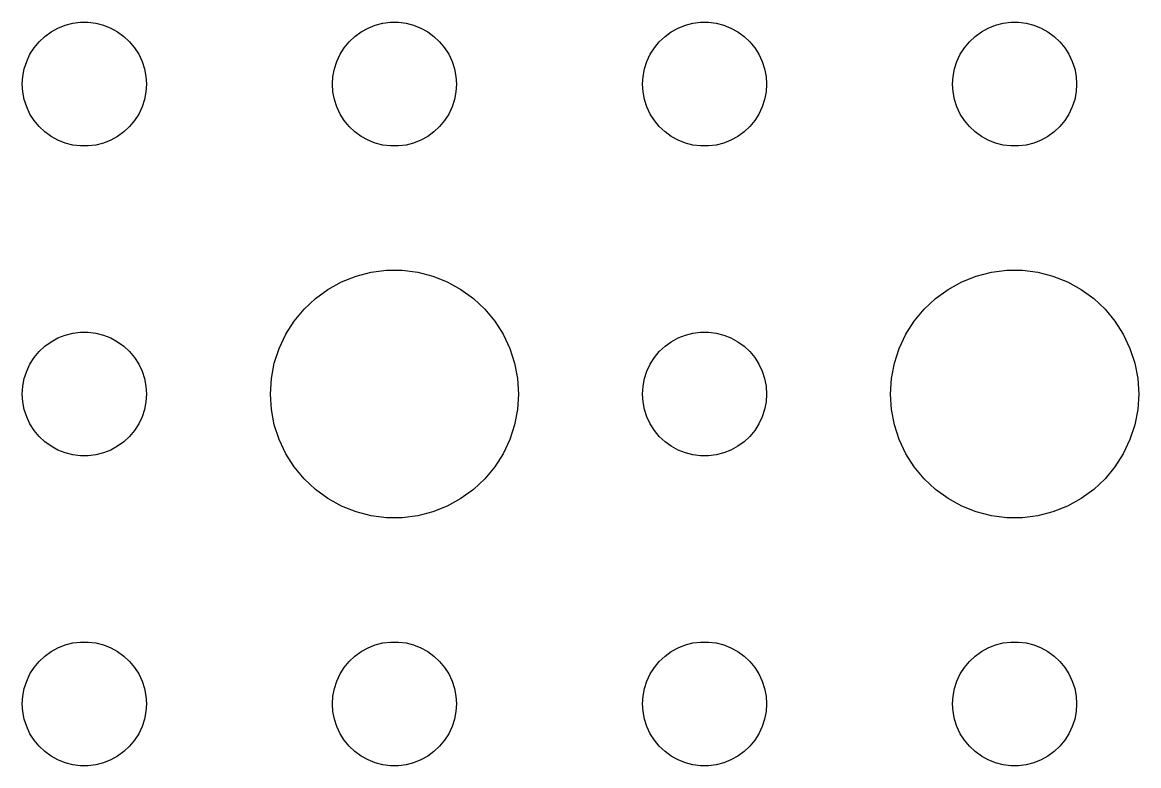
# Model space of a CAD drawing. Header units: metres. Extents: x -134 to 134, y 518 to 1078.
# Drawn here: x -31.5 to -4.5, y 774 to 792 of the extents above; entities that cross this region are included whole.
import ezdxf

# ---------------------------------------------------------------- set-up
doc = ezdxf.new("R2010")
doc.units = ezdxf.units.M

msp = doc.modelspace()

# ---------------------------------------------------------------- linework, layer by layer
for p, q in [((-30.6387, 791.857), (-30.4635, 791.927)), ((-30.4635, 791.927), (-30.2811, 791.973)), ((-30.2811, 791.973), (-30.0942, 791.997)), ((-30.0942, 791.997), (-29.9058, 791.997)), ((-29.9058, 791.997), (-29.7189, 791.973)), ((-29.7189, 791.973), (-29.5365, 791.927)), ((-29.5365, 791.927), (-29.3613, 791.857)), ((-23.1387, 791.857), (-22.9635, 791.927)), ((-22.9635, 791.927), (-22.7811, 791.973)), ((-22.7811, 791.973), (-22.5942, 791.997)), ((-22.5942, 791.997), (-22.4058, 791.997)), ((-22.4058, 791.997), (-22.2189, 791.973)), ((-22.2189, 791.973), (-22.0365, 791.927)), ((-22.0365, 791.927), (-21.8613, 791.857)), ((-15.6387, 791.857), (-15.4635, 791.927)), ((-15.4635, 791.927), (-15.2811, 791.973)), ((-15.2811, 791.973), (-15.0942, 791.997)), ((-15.0942, 791.997), (-14.9058, 791.997)), ((-14.9058, 791.997), (-14.7189, 791.973)), ((-14.7189, 791.973), (-14.5365, 791.927)), ((-14.5365, 791.927), (-14.3613, 791.857)), ((-8.13866, 791.857), (-7.96352, 791.927)), ((-7.96352, 791.927), (-7.78107, 791.973)), ((-7.78107, 791.973), (-7.59418, 791.997)), ((-7.59418, 791.997), (-7.40581, 791.997)), ((-7.40581, 791.997), (-7.21892, 791.973)), ((-7.21892, 791.973), (-7.03647, 791.927)), ((-7.03647, 791.927), (-6.86133, 791.857)), ((-31.0934, 791.527), (-30.9561, 791.656)), ((-30.9561, 791.656), (-30.8037, 791.766)), ((-30.8037, 791.766), (-30.6387, 791.857)), ((-29.3613, 791.857), (-29.1963, 791.766)), ((-29.1963, 791.766), (-29.0439, 791.656)), ((-29.0439, 791.656), (-28.9065, 791.527)), ((-23.5934, 791.527), (-23.4561, 791.656)), ((-23.4561, 791.656), (-23.3037, 791.766)), ((-23.3037, 791.766), (-23.1387, 791.857)), ((-21.8613, 791.857), (-21.6963, 791.766)), ((-21.6963, 791.766), (-21.5439, 791.656)), ((-21.5439, 791.656), (-21.4065, 791.527)), ((-16.0934, 791.527), (-15.9561, 791.656)), ((-15.9561, 791.656), (-15.8037, 791.766)), ((-15.8037, 791.766), (-15.6387, 791.857)), ((-14.3613, 791.857), (-14.1963, 791.766)), ((-14.1963, 791.766), (-14.0439, 791.656)), ((-14.0439, 791.656), (-13.9065, 791.527)), ((-8.59344, 791.527), (-8.45613, 791.656)), ((-8.45613, 791.656), (-8.30373, 791.766)), ((-8.30373, 791.766), (-8.13866, 791.857)), ((-6.86133, 791.857), (-6.69626, 791.766)), ((-6.69626, 791.766), (-6.54385, 791.656)), ((-6.54385, 791.656), (-6.40654, 791.527)), ((-31.3145, 791.223), (-31.2135, 791.382)), ((-31.2135, 791.382), (-31.0934, 791.527)), ((-28.9065, 791.527), (-28.7865, 791.382)), ((-28.7865, 791.382), (-28.6855, 791.223)), ((-23.8145, 791.223), (-23.7135, 791.382)), ((-23.7135, 791.382), (-23.5934, 791.527)), ((-21.4065, 791.527), (-21.2865, 791.382)), ((-21.2865, 791.382), (-21.1855, 791.223)), ((-16.3145, 791.223), (-16.2135, 791.382)), ((-16.2135, 791.382), (-16.0934, 791.527)), ((-13.9065, 791.527), (-13.7865, 791.382)), ((-13.7865, 791.382), (-13.6855, 791.223)), ((-8.81445, 791.223), (-8.71352, 791.382)), ((-8.71352, 791.382), (-8.59344, 791.527)), ((-6.40654, 791.527), (-6.28647, 791.382)), ((-6.28647, 791.382), (-6.18553, 791.223)), ((-31.3947, 791.052), (-31.3145, 791.223)), ((-28.6855, 791.223), (-28.6053, 791.052)), ((-23.8947, 791.052), (-23.8145, 791.223)), ((-21.1855, 791.223), (-21.1053, 791.052)), ((-16.3947, 791.052), (-16.3145, 791.223)), ((-13.6855, 791.223), (-13.6053, 791.052)), ((-8.89465, 791.052), (-8.81445, 791.223)), ((-6.18553, 791.223), (-6.10533, 791.052)), ((-31.4882, 790.688), (-31.4529, 790.873)), ((-31.4529, 790.873), (-31.3947, 791.052)), ((-28.6053, 791.052), (-28.5471, 790.873)), ((-28.5471, 790.873), (-28.5118, 790.688)), ((-23.9882, 790.688), (-23.9529, 790.873)), ((-23.9529, 790.873), (-23.8947, 791.052)), ((-21.1053, 791.052), (-21.0471, 790.873)), ((-21.0471, 790.873), (-21.0118, 790.688)), ((-16.4882, 790.688), (-16.4529, 790.873)), ((-16.4529, 790.873), (-16.3947, 791.052)), ((-13.6053, 791.052), (-13.5471, 790.873)), ((-13.5471, 790.873), (-13.5118, 790.688)), ((-8.98816, 790.688), (-8.95287, 790.873)), ((-8.95287, 790.873), (-8.89465, 791.052)), ((-6.10533, 791.052), (-6.04712, 790.873)), ((-6.04712, 790.873), (-6.01183, 790.688)), ((-31.5, 790.5), (-31.4882, 790.688)), ((-28.5118, 790.688), (-28.5, 790.5)), ((-24, 790.5), (-23.9882, 790.688)), ((-21.0118, 790.688), (-21, 790.5)), ((-16.5, 790.5), (-16.4882, 790.688)), ((-13.5118, 790.688), (-13.5, 790.5)), ((-9, 790.5), (-8.98816, 790.688)), ((-6.01183, 790.688), (-6, 790.5)), ((-31.4882, 790.312), (-31.5, 790.5)), ((-31.4529, 790.127), (-31.4882, 790.312)), ((-28.5118, 790.312), (-28.5471, 790.127)), ((-28.5, 790.5), (-28.5118, 790.312)), ((-23.9882, 790.312), (-24, 790.5)), ((-23.9529, 790.127), (-23.9882, 790.312)), ((-21.0118, 790.312), (-21.0471, 790.127)), ((-21, 790.5), (-21.0118, 790.312)), ((-16.4882, 790.312), (-16.5, 790.5)), ((-16.4529, 790.127), (-16.4882, 790.312)), ((-13.5118, 790.312), (-13.5471, 790.127)), ((-13.5, 790.5), (-13.5118, 790.312)), ((-8.98816, 790.312), (-9, 790.5)), ((-8.95287, 790.127), (-8.98816, 790.312)), ((-6.01183, 790.312), (-6.04712, 790.127)), ((-6, 790.5), (-6.01183, 790.312)), ((-31.3947, 789.948), (-31.4529, 790.127)), ((-28.5471, 790.127), (-28.6053, 789.948)), ((-23.8947, 789.948), (-23.9529, 790.127)), ((-21.0471, 790.127), (-21.1053, 789.948)), ((-16.3947, 789.948), (-16.4529, 790.127)), ((-13.5471, 790.127), (-13.6053, 789.948)), ((-8.89465, 789.948), (-8.95287, 790.127)), ((-6.04712, 790.127), (-6.10533, 789.948)), ((-31.3145, 789.777), (-31.3947, 789.948)), ((-31.2135, 789.618), (-31.3145, 789.777)), ((-28.6855, 789.777), (-28.7865, 789.618)), ((-28.6053, 789.948), (-28.6855, 789.777)), ((-23.8145, 789.777), (-23.8947, 789.948)), ((-23.7135, 789.618), (-23.8145, 789.777)), ((-21.1855, 789.777), (-21.2865, 789.618)), ((-21.1053, 789.948), (-21.1855, 789.777)), ((-16.3145, 789.777), (-16.3947, 789.948)), ((-16.2135, 789.618), (-16.3145, 789.777)), ((-13.6855, 789.777), (-13.7865, 789.618)), ((-13.6053, 789.948), (-13.6855, 789.777)), ((-8.81445, 789.777), (-8.89465, 789.948)), ((-8.71352, 789.618), (-8.81445, 789.777)), ((-6.18553, 789.777), (-6.28647, 789.618)), ((-6.10533, 789.948), (-6.18553, 789.777)), ((-31.0934, 789.473), (-31.2135, 789.618)), ((-28.7865, 789.618), (-28.9065, 789.473)), ((-23.5934, 789.473), (-23.7135, 789.618)), ((-21.2865, 789.618), (-21.4065, 789.473)), ((-16.0934, 789.473), (-16.2135, 789.618)), ((-13.7865, 789.618), (-13.9065, 789.473)), ((-8.59344, 789.473), (-8.71352, 789.618)), ((-6.28647, 789.618), (-6.40654, 789.473)), ((-30.9561, 789.344), (-31.0934, 789.473)), ((-30.8037, 789.234), (-30.9561, 789.344)), ((-30.6387, 789.143), (-30.8037, 789.234)), ((-29.1963, 789.234), (-29.3613, 789.143)), ((-29.0439, 789.344), (-29.1963, 789.234)), ((-28.9065, 789.473), (-29.0439, 789.344)), ((-23.4561, 789.344), (-23.5934, 789.473)), ((-23.3037, 789.234), (-23.4561, 789.344)), ((-23.1387, 789.143), (-23.3037, 789.234)), ((-21.6963, 789.234), (-21.8613, 789.143)), ((-21.5439, 789.344), (-21.6963, 789.234)), ((-21.4065, 789.473), (-21.5439, 789.344)), ((-15.9561, 789.344), (-16.0934, 789.473)), ((-15.8037, 789.234), (-15.9561, 789.344)), ((-15.6387, 789.143), (-15.8037, 789.234)), ((-14.1963, 789.234), (-14.3613, 789.143)), ((-14.0439, 789.344), (-14.1963, 789.234)), ((-13.9065, 789.473), (-14.0439, 789.344)), ((-8.45613, 789.344), (-8.59344, 789.473)), ((-8.30373, 789.234), (-8.45613, 789.344)), ((-8.13866, 789.143), (-8.30373, 789.234)), ((-6.69626, 789.234), (-6.86133, 789.143)), ((-6.54385, 789.344), (-6.69626, 789.234)), ((-6.40654, 789.473), (-6.54385, 789.344)), ((-30.4635, 789.073), (-30.6387, 789.143)), ((-30.2811, 789.027), (-30.4635, 789.073)), ((-30.0942, 789.003), (-30.2811, 789.027)), ((-29.9058, 789.003), (-30.0942, 789.003)), ((-29.7189, 789.027), (-29.9058, 789.003)), ((-29.5365, 789.073), (-29.7189, 789.027)), ((-29.3613, 789.143), (-29.5365, 789.073)), ((-22.9635, 789.073), (-23.1387, 789.143)), ((-22.7811, 789.027), (-22.9635, 789.073)), ((-22.5942, 789.003), (-22.7811, 789.027)), ((-22.4058, 789.003), (-22.5942, 789.003)), ((-22.2189, 789.027), (-22.4058, 789.003)), ((-22.0365, 789.073), (-22.2189, 789.027)), ((-21.8613, 789.143), (-22.0365, 789.073)), ((-15.4635, 789.073), (-15.6387, 789.143)), ((-15.2811, 789.027), (-15.4635, 789.073)), ((-15.0942, 789.003), (-15.2811, 789.027)), ((-14.9058, 789.003), (-15.0942, 789.003)), ((-14.7189, 789.027), (-14.9058, 789.003)), ((-14.5365, 789.073), (-14.7189, 789.027)), ((-14.3613, 789.143), (-14.5365, 789.073)), ((-7.96352, 789.073), (-8.13866, 789.143)), ((-7.78107, 789.027), (-7.96352, 789.073)), ((-7.59418, 789.003), (-7.78107, 789.027)), ((-7.40581, 789.003), (-7.59418, 789.003)), ((-7.21892, 789.027), (-7.40581, 789.003)), ((-7.03647, 789.073), (-7.21892, 789.027)), ((-6.86133, 789.143), (-7.03647, 789.073)), ((-23.0621, 785.947), (-22.6884, 785.994)), ((-22.6884, 785.994), (-22.3116, 785.994)), ((-22.3116, 785.994), (-21.9379, 785.947)), ((-8.06213, 785.947), (-7.68837, 785.994)), ((-7.68837, 785.994), (-7.31161, 785.994)), ((-7.31161, 785.994), (-6.93785, 785.947)), ((-24.1075, 785.533), (-23.7773, 785.714)), ((-23.7773, 785.714), (-23.427, 785.853)), ((-23.427, 785.853), (-23.0621, 785.947)), ((-21.9379, 785.947), (-21.5729, 785.853)), ((-21.5729, 785.853), (-21.2227, 785.714)), ((-21.2227, 785.714), (-20.8925, 785.533)), ((-9.10747, 785.533), (-8.77733, 785.714)), ((-8.77733, 785.714), (-8.42705, 785.853)), ((-8.42705, 785.853), (-8.06213, 785.947)), ((-6.93785, 785.947), (-6.57294, 785.853)), ((-6.57294, 785.853), (-6.22266, 785.714)), ((-6.22266, 785.714), (-5.89252, 785.533)), ((-24.4123, 785.312), (-24.1075, 785.533)), ((-20.8925, 785.533), (-20.5877, 785.312)), ((-9.41226, 785.312), (-9.10747, 785.533)), ((-5.89252, 785.533), (-5.58772, 785.312)), ((-24.6869, 785.054), (-24.4123, 785.312)), ((-20.5877, 785.312), (-20.3131, 785.054)), ((-9.6869, 785.054), (-9.41226, 785.312)), ((-5.58772, 785.312), (-5.31308, 785.054)), ((-24.927, 784.763), (-24.6869, 785.054)), ((-20.3131, 785.054), (-20.0729, 784.763)), ((-9.92705, 784.763), (-9.6869, 785.054)), ((-5.31308, 785.054), (-5.07294, 784.763)), ((-25.1289, 784.445), (-24.927, 784.763)), ((-20.0729, 784.763), (-19.8711, 784.445)), ((-10.1289, 784.445), (-9.92705, 784.763)), ((-5.07294, 784.763), (-4.87108, 784.445)), ((-30.8037, 784.266), (-30.6387, 784.357)), ((-30.6387, 784.357), (-30.4635, 784.427)), ((-30.4635, 784.427), (-30.2811, 784.473)), ((-30.2811, 784.473), (-30.0942, 784.497)), ((-30.0942, 784.497), (-29.9058, 784.497)), ((-29.9058, 784.497), (-29.7189, 784.473)), ((-29.7189, 784.473), (-29.5365, 784.427)), ((-29.5365, 784.427), (-29.3613, 784.357)), ((-29.3613, 784.357), (-29.1963, 784.266)), ((-25.2893, 784.104), (-25.1289, 784.445)), ((-19.8711, 784.445), (-19.7107, 784.104)), ((-15.8037, 784.266), (-15.6387, 784.357)), ((-15.6387, 784.357), (-15.4635, 784.427)), ((-15.4635, 784.427), (-15.2811, 784.473)), ((-15.2811, 784.473), (-15.0942, 784.497)), ((-15.0942, 784.497), (-14.9058, 784.497)), ((-14.9058, 784.497), (-14.7189, 784.473)), ((-14.7189, 784.473), (-14.5365, 784.427)), ((-14.5365, 784.427), (-14.3613, 784.357)), ((-14.3613, 784.357), (-14.1963, 784.266)), ((-10.2893, 784.104), (-10.1289, 784.445)), ((-4.87108, 784.445), (-4.71066, 784.104)), ((-31.0934, 784.027), (-30.9561, 784.156)), ((-30.9561, 784.156), (-30.8037, 784.266)), ((-29.1963, 784.266), (-29.0439, 784.156)), ((-29.0439, 784.156), (-28.9065, 784.027)), ((-25.4057, 783.746), (-25.2893, 784.104)), ((-19.7107, 784.104), (-19.5942, 783.746)), ((-16.0934, 784.027), (-15.9561, 784.156)), ((-15.9561, 784.156), (-15.8037, 784.266)), ((-14.1963, 784.266), (-14.0439, 784.156)), ((-14.0439, 784.156), (-13.9065, 784.027)), ((-10.4057, 783.746), (-10.2893, 784.104)), ((-4.71066, 784.104), (-4.59424, 783.746)), ((-31.3145, 783.723), (-31.2135, 783.882)), ((-31.2135, 783.882), (-31.0934, 784.027)), ((-28.9065, 784.027), (-28.7865, 783.882)), ((-28.7865, 783.882), (-28.6855, 783.723)), ((-16.3145, 783.723), (-16.2135, 783.882)), ((-16.2135, 783.882), (-16.0934, 784.027)), ((-13.9065, 784.027), (-13.7865, 783.882)), ((-13.7865, 783.882), (-13.6855, 783.723)), ((-31.4529, 783.373), (-31.3947, 783.552)), ((-31.3947, 783.552), (-31.3145, 783.723)), ((-28.6855, 783.723), (-28.6053, 783.552)), ((-28.6053, 783.552), (-28.5471, 783.373)), ((-25.4763, 783.376), (-25.4057, 783.746)), ((-19.5942, 783.746), (-19.5237, 783.376)), ((-16.4529, 783.373), (-16.3947, 783.552)), ((-16.3947, 783.552), (-16.3145, 783.723)), ((-13.6855, 783.723), (-13.6053, 783.552)), ((-13.6053, 783.552), (-13.5471, 783.373)), ((-10.4763, 783.376), (-10.4057, 783.746)), ((-4.59424, 783.746), (-4.52365, 783.376)), ((-31.4882, 783.188), (-31.4529, 783.373)), ((-28.5471, 783.373), (-28.5118, 783.188)), ((-25.5, 783), (-25.4763, 783.376)), ((-19.5237, 783.376), (-19.5, 783)), ((-16.4882, 783.188), (-16.4529, 783.373)), ((-13.5471, 783.373), (-13.5118, 783.188)), ((-10.5, 783), (-10.4763, 783.376)), ((-4.52365, 783.376), (-4.5, 783)), ((-31.5, 783), (-31.4882, 783.188)), ((-31.4882, 782.812), (-31.5, 783)), ((-28.5118, 783.188), (-28.5, 783)), ((-28.5, 783), (-28.5118, 782.812)), ((-25.4763, 782.624), (-25.5, 783)), ((-19.5, 783), (-19.5237, 782.624)), ((-16.5, 783), (-16.4882, 783.188)), ((-16.4882, 782.812), (-16.5, 783)), ((-13.5118, 783.188), (-13.5, 783)), ((-13.5, 783), (-13.5118, 782.812)), ((-10.4763, 782.624), (-10.5, 783)), ((-4.5, 783), (-4.52365, 782.624)), ((-31.4529, 782.627), (-31.4882, 782.812)), ((-28.5118, 782.812), (-28.5471, 782.627)), ((-16.4529, 782.627), (-16.4882, 782.812)), ((-13.5118, 782.812), (-13.5471, 782.627)), ((-31.3947, 782.448), (-31.4529, 782.627)), ((-28.5471, 782.627), (-28.6053, 782.448)), ((-25.4057, 782.254), (-25.4763, 782.624)), ((-19.5237, 782.624), (-19.5942, 782.254)), ((-16.3947, 782.448), (-16.4529, 782.627)), ((-13.5471, 782.627), (-13.6053, 782.448)), ((-10.4057, 782.254), (-10.4763, 782.624)), ((-4.52365, 782.624), (-4.59424, 782.254)), ((-31.3145, 782.277), (-31.3947, 782.448)), ((-31.2135, 782.118), (-31.3145, 782.277)), ((-28.6855, 782.277), (-28.7865, 782.118)), ((-28.6053, 782.448), (-28.6855, 782.277)), ((-25.2893, 781.896), (-25.4057, 782.254)), ((-19.5942, 782.254), (-19.7107, 781.896)), ((-16.3145, 782.277), (-16.3947, 782.448)), ((-16.2135, 782.118), (-16.3145, 782.277)), ((-13.6855, 782.277), (-13.7865, 782.118)), ((-13.6053, 782.448), (-13.6855, 782.277)), ((-10.2893, 781.896), (-10.4057, 782.254)), ((-4.59424, 782.254), (-4.71066, 781.896)), ((-31.0934, 781.973), (-31.2135, 782.118)), ((-30.9561, 781.844), (-31.0934, 781.973)), ((-28.9065, 781.973), (-29.0439, 781.844)), ((-28.7865, 782.118), (-28.9065, 781.973)), ((-16.0934, 781.973), (-16.2135, 782.118)), ((-15.9561, 781.844), (-16.0934, 781.973)), ((-13.9065, 781.973), (-14.0439, 781.844)), ((-13.7865, 782.118), (-13.9065, 781.973)), ((-30.8037, 781.734), (-30.9561, 781.844)), ((-30.6387, 781.643), (-30.8037, 781.734)), ((-29.1963, 781.734), (-29.3613, 781.643)), ((-29.0439, 781.844), (-29.1963, 781.734)), ((-25.1289, 781.555), (-25.2893, 781.896)), ((-19.7107, 781.896), (-19.8711, 781.555)), ((-15.8037, 781.734), (-15.9561, 781.844)), ((-15.6387, 781.643), (-15.8037, 781.734)), ((-14.1963, 781.734), (-14.3613, 781.643)), ((-14.0439, 781.844), (-14.1963, 781.734)), ((-10.1289, 781.555), (-10.2893, 781.896)), ((-4.71066, 781.896), (-4.87108, 781.555)), ((-30.4635, 781.573), (-30.6387, 781.643)), ((-30.2811, 781.527), (-30.4635, 781.573)), ((-30.0942, 781.503), (-30.2811, 781.527)), ((-29.9058, 781.503), (-30.0942, 781.503)), ((-29.7189, 781.527), (-29.9058, 781.503)), ((-29.5365, 781.573), (-29.7189, 781.527)), ((-29.3613, 781.643), (-29.5365, 781.573)), ((-24.927, 781.237), (-25.1289, 781.555)), ((-19.8711, 781.555), (-20.0729, 781.237)), ((-15.4635, 781.573), (-15.6387, 781.643)), ((-15.2811, 781.527), (-15.4635, 781.573)), ((-15.0942, 781.503), (-15.2811, 781.527)), ((-14.9058, 781.503), (-15.0942, 781.503)), ((-14.7189, 781.527), (-14.9058, 781.503)), ((-14.5365, 781.573), (-14.7189, 781.527)), ((-14.3613, 781.643), (-14.5365, 781.573)), ((-9.92705, 781.237), (-10.1289, 781.555)), ((-4.87108, 781.555), (-5.07294, 781.237)), ((-24.6869, 780.946), (-24.927, 781.237)), ((-20.0729, 781.237), (-20.3131, 780.946)), ((-9.6869, 780.946), (-9.92705, 781.237)), ((-5.07294, 781.237), (-5.31308, 780.946)), ((-24.4123, 780.688), (-24.6869, 780.946)), ((-20.3131, 780.946), (-20.5877, 780.688)), ((-9.41226, 780.688), (-9.6869, 780.946)), ((-5.31308, 780.946), (-5.58772, 780.688)), ((-24.1075, 780.467), (-24.4123, 780.688)), ((-20.5877, 780.688), (-20.8925, 780.467)), ((-9.10747, 780.467), (-9.41226, 780.688)), ((-5.58772, 780.688), (-5.89252, 780.467)), ((-23.7773, 780.286), (-24.1075, 780.467)), ((-20.8925, 780.467), (-21.2227, 780.286)), ((-8.77733, 780.286), (-9.10747, 780.467)), ((-5.89252, 780.467), (-6.22266, 780.286)), ((-23.427, 780.147), (-23.7773, 780.286)), ((-23.0621, 780.053), (-23.427, 780.147)), ((-22.6884, 780.006), (-23.0621, 780.053)), ((-21.9379, 780.053), (-22.3116, 780.006)), ((-21.5729, 780.147), (-21.9379, 780.053)), ((-21.2227, 780.286), (-21.5729, 780.147)), ((-8.42705, 780.147), (-8.77733, 780.286)), ((-8.06213, 780.053), (-8.42705, 780.147)), ((-7.68837, 780.006), (-8.06213, 780.053)), ((-6.93785, 780.053), (-7.31161, 780.006)), ((-6.57294, 780.147), (-6.93785, 780.053)), ((-6.22266, 780.286), (-6.57294, 780.147)), ((-22.3116, 780.006), (-22.6884, 780.006)), ((-7.31161, 780.006), (-7.68837, 780.006)), ((-30.8037, 776.766), (-30.6387, 776.857)), ((-30.6387, 776.857), (-30.4635, 776.927)), ((-30.4635, 776.927), (-30.2811, 776.973)), ((-30.2811, 776.973), (-30.0942, 776.997)), ((-30.0942, 776.997), (-29.9058, 776.997)), ((-29.9058, 776.997), (-29.7189, 776.973)), ((-29.7189, 776.973), (-29.5365, 776.927)), ((-29.5365, 776.927), (-29.3613, 776.857)), ((-29.3613, 776.857), (-29.1963, 776.766)), ((-23.3037, 776.766), (-23.1387, 776.857)), ((-23.1387, 776.857), (-22.9635, 776.927)), ((-22.9635, 776.927), (-22.7811, 776.973)), ((-22.7811, 776.973), (-22.5942, 776.997)), ((-22.5942, 776.997), (-22.4058, 776.997)), ((-22.4058, 776.997), (-22.2189, 776.973)), ((-22.2189, 776.973), (-22.0365, 776.927)), ((-22.0365, 776.927), (-21.8613, 776.857)), ((-21.8613, 776.857), (-21.6963, 776.766)), ((-15.8037, 776.766), (-15.6387, 776.857)), ((-15.6387, 776.857), (-15.4635, 776.927)), ((-15.4635, 776.927), (-15.2811, 776.973)), ((-15.2811, 776.973), (-15.0942, 776.997)), ((-15.0942, 776.997), (-14.9058, 776.997)), ((-14.9058, 776.997), (-14.7189, 776.973)), ((-14.7189, 776.973), (-14.5365, 776.927)), ((-14.5365, 776.927), (-14.3613, 776.857)), ((-14.3613, 776.857), (-14.1963, 776.766)), ((-8.30373, 776.766), (-8.13866, 776.857)), ((-8.13866, 776.857), (-7.96352, 776.927)), ((-7.96352, 776.927), (-7.78107, 776.973)), ((-7.78107, 776.973), (-7.59418, 776.997)), ((-7.59418, 776.997), (-7.40581, 776.997)), ((-7.40581, 776.997), (-7.21892, 776.973)), ((-7.21892, 776.973), (-7.03647, 776.927)), ((-7.03647, 776.927), (-6.86133, 776.857)), ((-6.86133, 776.857), (-6.69626, 776.766)), ((-31.2135, 776.382), (-31.0934, 776.527)), ((-31.0934, 776.527), (-30.9561, 776.656)), ((-30.9561, 776.656), (-30.8037, 776.766)), ((-29.1963, 776.766), (-29.0439, 776.656)), ((-29.0439, 776.656), (-28.9065, 776.527)), ((-28.9065, 776.527), (-28.7865, 776.382)), ((-23.7135, 776.382), (-23.5934, 776.527)), ((-23.5934, 776.527), (-23.4561, 776.656)), ((-23.4561, 776.656), (-23.3037, 776.766)), ((-21.6963, 776.766), (-21.5439, 776.656)), ((-21.5439, 776.656), (-21.4065, 776.527)), ((-21.4065, 776.527), (-21.2865, 776.382)), ((-16.2135, 776.382), (-16.0934, 776.527)), ((-16.0934, 776.527), (-15.9561, 776.656)), ((-15.9561, 776.656), (-15.8037, 776.766)), ((-14.1963, 776.766), (-14.0439, 776.656)), ((-14.0439, 776.656), (-13.9065, 776.527)), ((-13.9065, 776.527), (-13.7865, 776.382)), ((-8.71352, 776.382), (-8.59344, 776.527)), ((-8.59344, 776.527), (-8.45613, 776.656)), ((-8.45613, 776.656), (-8.30373, 776.766)), ((-6.69626, 776.766), (-6.54385, 776.656)), ((-6.54385, 776.656), (-6.40654, 776.527)), ((-6.40654, 776.527), (-6.28647, 776.382)), ((-31.3145, 776.223), (-31.2135, 776.382)), ((-28.7865, 776.382), (-28.6855, 776.223)), ((-23.8145, 776.223), (-23.7135, 776.382)), ((-21.2865, 776.382), (-21.1855, 776.223)), ((-16.3145, 776.223), (-16.2135, 776.382)), ((-13.7865, 776.382), (-13.6855, 776.223)), ((-8.81445, 776.223), (-8.71352, 776.382)), ((-6.28647, 776.382), (-6.18553, 776.223)), ((-31.4529, 775.873), (-31.3947, 776.052)), ((-31.3947, 776.052), (-31.3145, 776.223)), ((-28.6855, 776.223), (-28.6053, 776.052)), ((-28.6053, 776.052), (-28.5471, 775.873)), ((-23.9529, 775.873), (-23.8947, 776.052)), ((-23.8947, 776.052), (-23.8145, 776.223)), ((-21.1855, 776.223), (-21.1053, 776.052)), ((-21.1053, 776.052), (-21.0471, 775.873)), ((-16.4529, 775.873), (-16.3947, 776.052)), ((-16.3947, 776.052), (-16.3145, 776.223)), ((-13.6855, 776.223), (-13.6053, 776.052)), ((-13.6053, 776.052), (-13.5471, 775.873)), ((-8.95287, 775.873), (-8.89465, 776.052)), ((-8.89465, 776.052), (-8.81445, 776.223)), ((-6.18553, 776.223), (-6.10533, 776.052)), ((-6.10533, 776.052), (-6.04712, 775.873)), ((-31.4882, 775.688), (-31.4529, 775.873)), ((-28.5471, 775.873), (-28.5118, 775.688)), ((-23.9882, 775.688), (-23.9529, 775.873)), ((-21.0471, 775.873), (-21.0118, 775.688)), ((-16.4882, 775.688), (-16.4529, 775.873)), ((-13.5471, 775.873), (-13.5118, 775.688)), ((-8.98816, 775.688), (-8.95287, 775.873)), ((-6.04712, 775.873), (-6.01183, 775.688)), ((-31.5, 775.5), (-31.4882, 775.688)), ((-31.4882, 775.312), (-31.5, 775.5)), ((-28.5118, 775.688), (-28.5, 775.5)), ((-28.5, 775.5), (-28.5118, 775.312)), ((-24, 775.5), (-23.9882, 775.688)), ((-23.9882, 775.312), (-24, 775.5)), ((-21.0118, 775.688), (-21, 775.5)), ((-21, 775.5), (-21.0118, 775.312)), ((-16.5, 775.5), (-16.4882, 775.688)), ((-16.4882, 775.312), (-16.5, 775.5)), ((-13.5118, 775.688), (-13.5, 775.5)), ((-13.5, 775.5), (-13.5118, 775.312)), ((-9, 775.5), (-8.98816, 775.688)), ((-8.98816, 775.312), (-9, 775.5)), ((-6.01183, 775.688), (-6, 775.5)), ((-6, 775.5), (-6.01183, 775.312)), ((-31.4529, 775.127), (-31.4882, 775.312)), ((-28.5118, 775.312), (-28.5471, 775.127)), ((-23.9529, 775.127), (-23.9882, 775.312)), ((-21.0118, 775.312), (-21.0471, 775.127)), ((-16.4529, 775.127), (-16.4882, 775.312)), ((-13.5118, 775.312), (-13.5471, 775.127)), ((-8.95287, 775.127), (-8.98816, 775.312)), ((-6.01183, 775.312), (-6.04712, 775.127)), ((-31.3947, 774.948), (-31.4529, 775.127)), ((-31.3145, 774.777), (-31.3947, 774.948)), ((-28.6053, 774.948), (-28.6855, 774.777)), ((-28.5471, 775.127), (-28.6053, 774.948)), ((-23.8947, 774.948), (-23.9529, 775.127)), ((-23.8145, 774.777), (-23.8947, 774.948)), ((-21.1053, 774.948), (-21.1855, 774.777)), ((-21.0471, 775.127), (-21.1053, 774.948)), ((-16.3947, 774.948), (-16.4529, 775.127)), ((-16.3145, 774.777), (-16.3947, 774.948)), ((-13.6053, 774.948), (-13.6855, 774.777)), ((-13.5471, 775.127), (-13.6053, 774.948)), ((-8.89465, 774.948), (-8.95287, 775.127)), ((-8.81445, 774.777), (-8.89465, 774.948)), ((-6.10533, 774.948), (-6.18553, 774.777)), ((-6.04712, 775.127), (-6.10533, 774.948)), ((-31.2135, 774.618), (-31.3145, 774.777)), ((-28.6855, 774.777), (-28.7865, 774.618)), ((-23.7135, 774.618), (-23.8145, 774.777)), ((-21.1855, 774.777), (-21.2865, 774.618)), ((-16.2135, 774.618), (-16.3145, 774.777)), ((-13.6855, 774.777), (-13.7865, 774.618)), ((-8.71352, 774.618), (-8.81445, 774.777)), ((-6.18553, 774.777), (-6.28647, 774.618)), ((-31.0934, 774.473), (-31.2135, 774.618)), ((-30.9561, 774.344), (-31.0934, 774.473)), ((-28.9065, 774.473), (-29.0439, 774.344)), ((-28.7865, 774.618), (-28.9065, 774.473)), ((-23.5934, 774.473), (-23.7135, 774.618)), ((-23.4561, 774.344), (-23.5934, 774.473)), ((-21.4065, 774.473), (-21.5439, 774.344)), ((-21.2865, 774.618), (-21.4065, 774.473)), ((-16.0934, 774.473), (-16.2135, 774.618)), ((-15.9561, 774.344), (-16.0934, 774.473)), ((-13.9065, 774.473), (-14.0439, 774.344)), ((-13.7865, 774.618), (-13.9065, 774.473)), ((-8.59344, 774.473), (-8.71352, 774.618)), ((-8.45613, 774.344), (-8.59344, 774.473)), ((-6.40654, 774.473), (-6.54385, 774.344)), ((-6.28647, 774.618), (-6.40654, 774.473)), ((-30.8037, 774.234), (-30.9561, 774.344)), ((-30.6387, 774.143), (-30.8037, 774.234)), ((-30.4635, 774.073), (-30.6387, 774.143)), ((-29.3613, 774.143), (-29.5365, 774.073)), ((-29.1963, 774.234), (-29.3613, 774.143)), ((-29.0439, 774.344), (-29.1963, 774.234)), ((-23.3037, 774.234), (-23.4561, 774.344)), ((-23.1387, 774.143), (-23.3037, 774.234)), ((-22.9635, 774.073), (-23.1387, 774.143)), ((-21.8613, 774.143), (-22.0365, 774.073)), ((-21.6963, 774.234), (-21.8613, 774.143)), ((-21.5439, 774.344), (-21.6963, 774.234)), ((-15.8037, 774.234), (-15.9561, 774.344)), ((-15.6387, 774.143), (-15.8037, 774.234)), ((-15.4635, 774.073), (-15.6387, 774.143)), ((-14.3613, 774.143), (-14.5365, 774.073)), ((-14.1963, 774.234), (-14.3613, 774.143)), ((-14.0439, 774.344), (-14.1963, 774.234)), ((-8.30373, 774.234), (-8.45613, 774.344)), ((-8.13866, 774.143), (-8.30373, 774.234)), ((-7.96352, 774.073), (-8.13866, 774.143)), ((-6.86133, 774.143), (-7.03647, 774.073)), ((-6.69626, 774.234), (-6.86133, 774.143)), ((-6.54385, 774.344), (-6.69626, 774.234)), ((-30.2811, 774.027), (-30.4635, 774.073)), ((-30.0942, 774.003), (-30.2811, 774.027)), ((-29.9058, 774.003), (-30.0942, 774.003)), ((-29.7189, 774.027), (-29.9058, 774.003)), ((-29.5365, 774.073), (-29.7189, 774.027)), ((-22.7811, 774.027), (-22.9635, 774.073)), ((-22.5942, 774.003), (-22.7811, 774.027)), ((-22.4058, 774.003), (-22.5942, 774.003)), ((-22.2189, 774.027), (-22.4058, 774.003)), ((-22.0365, 774.073), (-22.2189, 774.027)), ((-15.2811, 774.027), (-15.4635, 774.073)), ((-15.0942, 774.003), (-15.2811, 774.027)), ((-14.9058, 774.003), (-15.0942, 774.003)), ((-14.7189, 774.027), (-14.9058, 774.003)), ((-14.5365, 774.073), (-14.7189, 774.027)), ((-7.78107, 774.027), (-7.96352, 774.073)), ((-7.59418, 774.003), (-7.78107, 774.027)), ((-7.40581, 774.003), (-7.59418, 774.003)), ((-7.21892, 774.027), (-7.40581, 774.003)), ((-7.03647, 774.073), (-7.21892, 774.027))]:
    msp.add_line(p, q)

doc.saveas('drawing.dxf')
